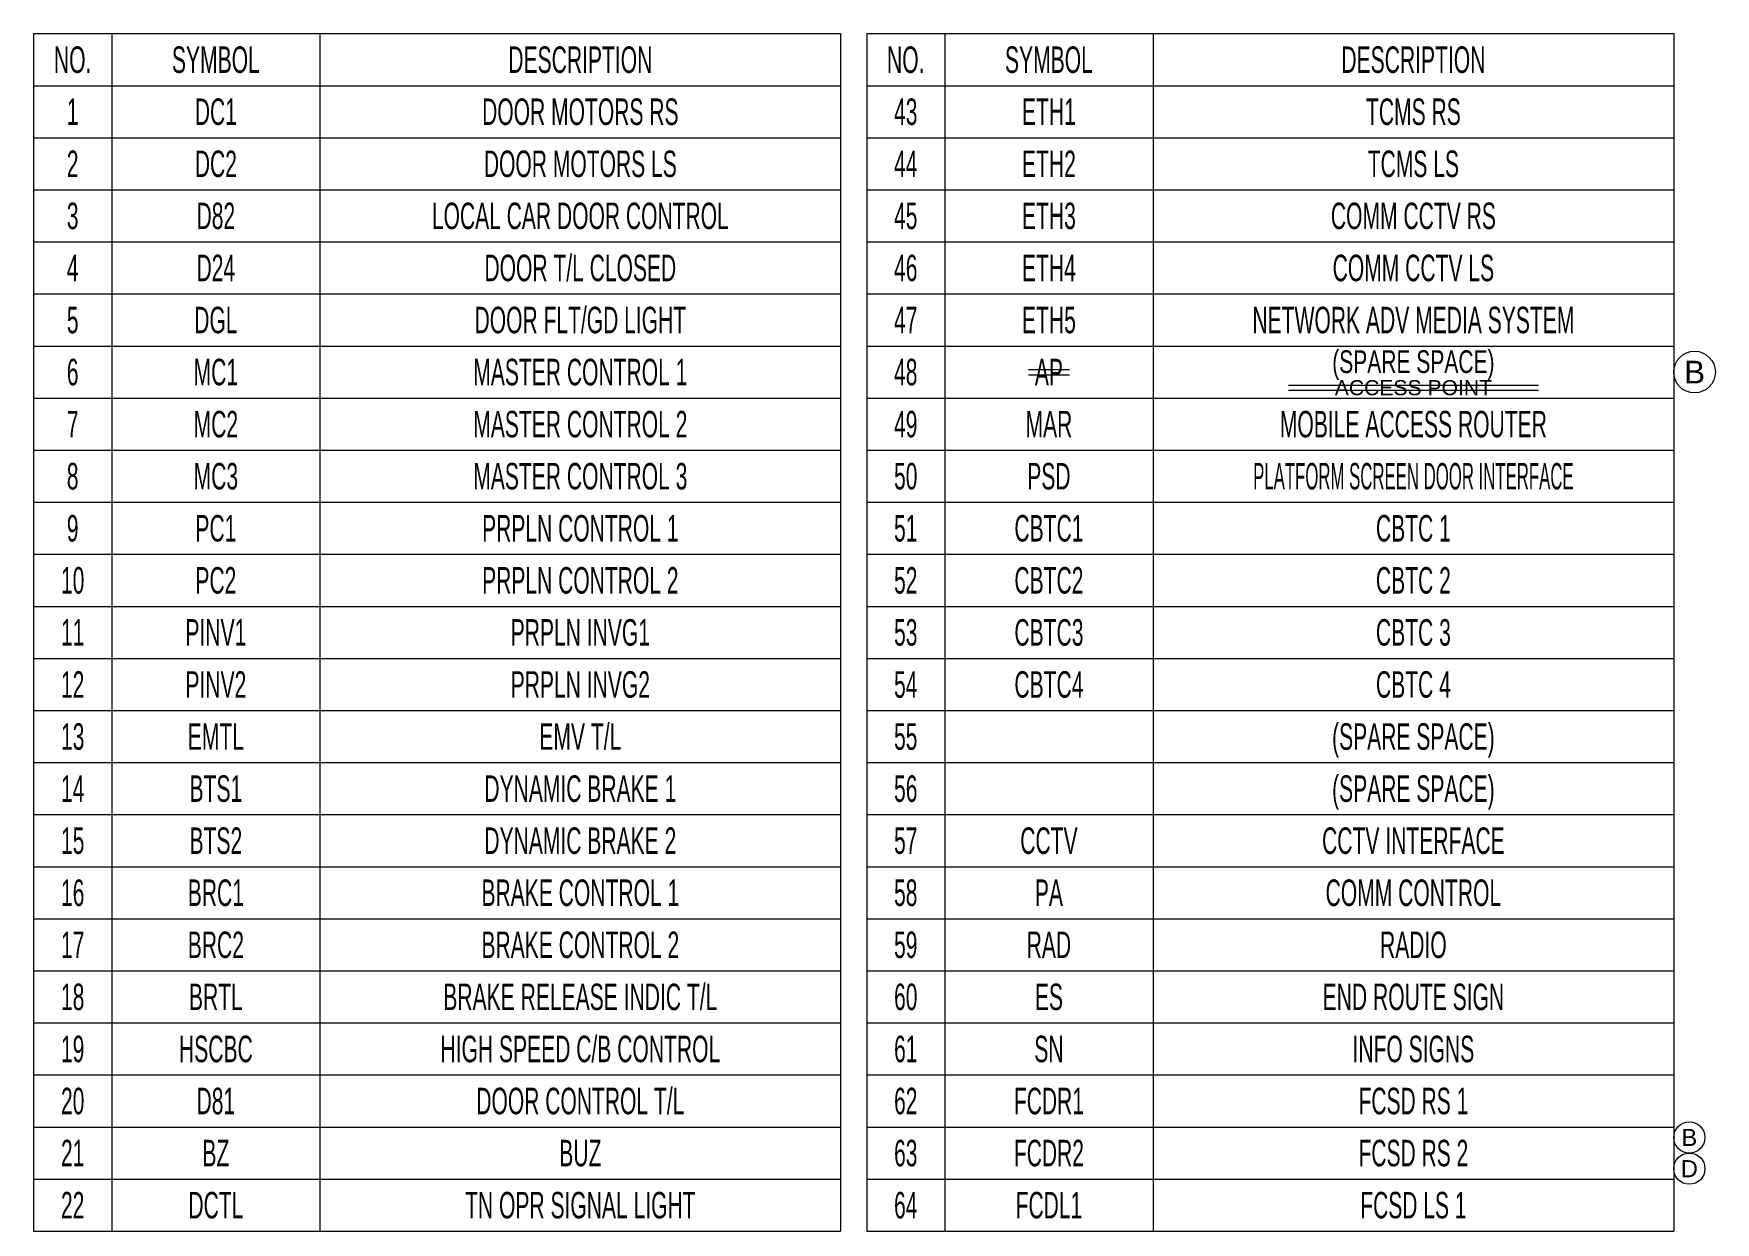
# Model space of a CAD drawing. Header units: millimetres. Extents: x 10 to 832, y 7 to 590.
# Drawn here: x 533.2 to 694.7, y 125.8 to 240 of the extents above; entities that cross this region are included whole.
import ezdxf
from ezdxf.enums import TextEntityAlignment as Align

# ---------------------------------------------------------------- set-up
doc = ezdxf.new("R2010")
doc.units = ezdxf.units.MM
doc.layers.add('GR1_05', color=7, linetype='Continuous')
doc.layers.add('表題、部品表_01', color=7, linetype='Continuous')
doc.styles.add('HG丸ｺﾞｼｯｸM-PRO', font='')
doc.styles.get('HG丸ｺﾞｼｯｸM-PRO').set_extended_font_data('HG丸ｺﾞｼｯｸM-PRO')

# ---------------------------------------------------------------- blocks, each defined once
blk = doc.blocks.new('BLKF124')
at = {"layer": '表題、部品表_01', "color": 4, "linetype": 'Continuous', "lineweight": 13}
for p, q in [((613.25, 240), (690.75, 240)), ((613.25, 240), (613.25, 235)), ((620.75, 240), (620.75, 235)), ((640.75, 240), (640.75, 235)), ((690.75, 240), (690.75, 235)), ((613.25, 235), (690.75, 235))]:
    blk.add_line(p, q, dxfattribs=at)
blk = doc.blocks.new('BLKF125')
at = {"layer": '表題、部品表_01', "color": 4, "linetype": 'Continuous', "lineweight": 13}
for p, q in [((613.25, 235), (690.75, 235)), ((613.25, 235), (613.25, 230)), ((620.75, 235), (620.75, 230)), ((640.75, 235), (640.75, 230)), ((690.75, 235), (690.75, 230)), ((613.25, 230), (690.75, 230))]:
    blk.add_line(p, q, dxfattribs=at)
blk = doc.blocks.new('BLKF126')
at = {"layer": '表題、部品表_01', "color": 4, "linetype": 'Continuous', "lineweight": 13}
for p, q in [((613.25, 230), (690.75, 230)), ((613.25, 230), (613.25, 225)), ((620.75, 230), (620.75, 225)), ((640.75, 230), (640.75, 225)), ((690.75, 230), (690.75, 225)), ((613.25, 225), (690.75, 225))]:
    blk.add_line(p, q, dxfattribs=at)
blk = doc.blocks.new('BLKF127')
at = {"layer": '表題、部品表_01', "color": 4, "linetype": 'Continuous', "lineweight": 13}
for p, q in [((613.25, 225), (690.75, 225)), ((613.25, 225), (613.25, 220)), ((620.75, 225), (620.75, 220)), ((640.75, 225), (640.75, 220)), ((690.75, 225), (690.75, 220)), ((613.25, 220), (690.75, 220))]:
    blk.add_line(p, q, dxfattribs=at)
blk = doc.blocks.new('BLKF128')
at = {"layer": '表題、部品表_01', "color": 4, "linetype": 'Continuous', "lineweight": 13}
for p, q in [((613.25, 220), (690.75, 220)), ((613.25, 220), (613.25, 215)), ((620.75, 220), (620.75, 215)), ((640.75, 220), (640.75, 215)), ((690.75, 220), (690.75, 215)), ((613.25, 215), (690.75, 215))]:
    blk.add_line(p, q, dxfattribs=at)
blk = doc.blocks.new('BLKF129')
at = {"layer": '表題、部品表_01', "color": 4, "linetype": 'Continuous', "lineweight": 13}
for p, q in [((613.25, 215), (690.75, 215)), ((613.25, 215), (613.25, 210)), ((620.75, 215), (620.75, 210)), ((640.75, 215), (640.75, 210)), ((690.75, 215), (690.75, 210)), ((613.25, 210), (690.75, 210))]:
    blk.add_line(p, q, dxfattribs=at)
blk = doc.blocks.new('BLKF130')
at = {"layer": '表題、部品表_01', "color": 4, "linetype": 'Continuous', "lineweight": 13}
for p, q in [((613.25, 210), (690.75, 210)), ((613.25, 210), (613.25, 205)), ((620.75, 210), (620.75, 205)), ((640.75, 210), (640.75, 205)), ((690.75, 210), (690.75, 205)), ((613.25, 205), (690.75, 205))]:
    blk.add_line(p, q, dxfattribs=at)
blk = doc.blocks.new('BLKF131')
at = {"layer": '表題、部品表_01', "color": 4, "linetype": 'Continuous', "lineweight": 13}
for p, q in [((613.25, 205), (690.75, 205)), ((613.25, 205), (613.25, 200)), ((620.75, 205), (620.75, 200)), ((640.75, 205), (640.75, 200)), ((690.75, 205), (690.75, 200)), ((613.25, 200), (690.75, 200))]:
    blk.add_line(p, q, dxfattribs=at)
blk = doc.blocks.new('BLKF132')
at = {"layer": '表題、部品表_01', "color": 4, "linetype": 'Continuous', "lineweight": 13}
for p, q in [((613.25, 200), (690.75, 200)), ((613.25, 200), (613.25, 195)), ((620.75, 200), (620.75, 195)), ((640.75, 200), (640.75, 195)), ((690.75, 200), (690.75, 195)), ((613.25, 195), (690.75, 195))]:
    blk.add_line(p, q, dxfattribs=at)
blk = doc.blocks.new('BLKF133')
at = {"layer": '表題、部品表_01', "color": 4, "linetype": 'Continuous', "lineweight": 13}
for p, q in [((613.25, 195), (690.75, 195)), ((613.25, 195), (613.25, 190)), ((620.75, 195), (620.75, 190)), ((640.75, 195), (640.75, 190)), ((690.75, 195), (690.75, 190)), ((613.25, 190), (690.75, 190))]:
    blk.add_line(p, q, dxfattribs=at)
blk = doc.blocks.new('BLKF134')
at = {"layer": '表題、部品表_01', "color": 4, "linetype": 'Continuous', "lineweight": 13}
for p, q in [((613.25, 190), (690.75, 190)), ((613.25, 190), (613.25, 185)), ((620.75, 190), (620.75, 185)), ((640.75, 190), (640.75, 185)), ((690.75, 190), (690.75, 185)), ((613.25, 185), (690.75, 185))]:
    blk.add_line(p, q, dxfattribs=at)
blk = doc.blocks.new('BLKF135')
at = {"layer": '表題、部品表_01', "color": 4, "linetype": 'Continuous', "lineweight": 13}
for p, q in [((613.25, 185), (690.75, 185)), ((613.25, 185), (613.25, 180)), ((620.75, 185), (620.75, 180)), ((640.75, 185), (640.75, 180)), ((690.75, 185), (690.75, 180)), ((613.25, 180), (690.75, 180))]:
    blk.add_line(p, q, dxfattribs=at)
blk = doc.blocks.new('BLKF136')
at = {"layer": '表題、部品表_01', "color": 4, "linetype": 'Continuous', "lineweight": 13}
for p, q in [((613.25, 180), (690.75, 180)), ((613.25, 180), (613.25, 175)), ((620.75, 180), (620.75, 175)), ((640.75, 180), (640.75, 175)), ((690.75, 180), (690.75, 175)), ((613.25, 175), (690.75, 175))]:
    blk.add_line(p, q, dxfattribs=at)
blk = doc.blocks.new('BLKF137')
at = {"layer": '表題、部品表_01', "color": 4, "linetype": 'Continuous', "lineweight": 13}
for p, q in [((613.25, 175), (690.75, 175)), ((613.25, 175), (613.25, 170)), ((620.75, 175), (620.75, 170)), ((640.75, 175), (640.75, 170)), ((690.75, 175), (690.75, 170)), ((613.25, 170), (690.75, 170))]:
    blk.add_line(p, q, dxfattribs=at)
blk = doc.blocks.new('BLKF138')
at = {"layer": '表題、部品表_01', "color": 4, "linetype": 'Continuous', "lineweight": 13}
for p, q in [((613.25, 170), (690.75, 170)), ((613.25, 170), (613.25, 165)), ((620.75, 170), (620.75, 165)), ((640.75, 170), (640.75, 165)), ((690.75, 170), (690.75, 165)), ((613.25, 165), (690.75, 165))]:
    blk.add_line(p, q, dxfattribs=at)
blk = doc.blocks.new('BLKF139')
at = {"layer": '表題、部品表_01', "color": 4, "linetype": 'Continuous', "lineweight": 13}
for p, q in [((613.25, 165), (690.75, 165)), ((613.25, 165), (613.25, 160)), ((620.75, 165), (620.75, 160)), ((640.75, 165), (640.75, 160)), ((690.75, 165), (690.75, 160)), ((613.25, 160), (690.75, 160))]:
    blk.add_line(p, q, dxfattribs=at)
blk = doc.blocks.new('BLKF140')
at = {"layer": '表題、部品表_01', "color": 4, "linetype": 'Continuous', "lineweight": 13}
for p, q in [((613.25, 160), (690.75, 160)), ((613.25, 160), (613.25, 155)), ((620.75, 160), (620.75, 155)), ((640.75, 160), (640.75, 155)), ((690.75, 160), (690.75, 155)), ((613.25, 155), (690.75, 155))]:
    blk.add_line(p, q, dxfattribs=at)
blk = doc.blocks.new('BLKF141')
at = {"layer": '表題、部品表_01', "color": 4, "linetype": 'Continuous', "lineweight": 13}
for p, q in [((613.25, 155), (690.75, 155)), ((613.25, 155), (613.25, 150)), ((620.75, 155), (620.75, 150)), ((640.75, 155), (640.75, 150)), ((690.75, 155), (690.75, 150)), ((613.25, 150), (690.75, 150))]:
    blk.add_line(p, q, dxfattribs=at)
blk = doc.blocks.new('BLKF142')
at = {"layer": '表題、部品表_01', "color": 4, "linetype": 'Continuous', "lineweight": 13}
for p, q in [((613.25, 150), (690.75, 150)), ((613.25, 150), (613.25, 145)), ((620.75, 150), (620.75, 145)), ((640.75, 150), (640.75, 145)), ((690.75, 150), (690.75, 145)), ((613.25, 145), (690.75, 145))]:
    blk.add_line(p, q, dxfattribs=at)
blk = doc.blocks.new('BLKF143')
at = {"layer": '表題、部品表_01', "color": 4, "linetype": 'Continuous', "lineweight": 13}
for p, q in [((613.25, 145), (690.75, 145)), ((613.25, 145), (613.25, 140)), ((620.75, 145), (620.75, 140)), ((640.75, 145), (640.75, 140)), ((690.75, 145), (690.75, 140)), ((613.25, 140), (690.75, 140))]:
    blk.add_line(p, q, dxfattribs=at)
blk = doc.blocks.new('BLKF144')
at = {"layer": '表題、部品表_01', "color": 4, "linetype": 'Continuous', "lineweight": 13}
for p, q in [((613.25, 140), (690.75, 140)), ((613.25, 140), (613.25, 135)), ((620.75, 140), (620.75, 135)), ((640.75, 140), (640.75, 135)), ((690.75, 140), (690.75, 135)), ((613.25, 135), (690.75, 135))]:
    blk.add_line(p, q, dxfattribs=at)
blk = doc.blocks.new('BLKF145')
at = {"layer": '表題、部品表_01', "color": 4, "linetype": 'Continuous', "lineweight": 13}
for p, q in [((613.25, 135), (690.75, 135)), ((613.25, 135), (613.25, 130)), ((620.75, 135), (620.75, 130)), ((640.75, 135), (640.75, 130)), ((690.75, 135), (690.75, 130)), ((613.25, 130), (690.75, 130))]:
    blk.add_line(p, q, dxfattribs=at)
blk = doc.blocks.new('BLKF146')
at = {"layer": '表題、部品表_01', "color": 4, "linetype": 'Continuous', "lineweight": 13}
for p, q in [((613.25, 130), (690.75, 130)), ((613.25, 130), (613.25, 125)), ((620.75, 130), (620.75, 125)), ((640.75, 130), (640.75, 125)), ((690.75, 130), (690.75, 125)), ((613.25, 125), (690.75, 125))]:
    blk.add_line(p, q, dxfattribs=at)
blk = doc.blocks.new('BLKF165')
at = {"layer": '表題、部品表_01', "color": 4, "linetype": 'Continuous', "lineweight": 13}
for p, q in [((533.25, 240), (610.75, 240)), ((533.25, 240), (533.25, 235)), ((540.75, 240), (540.75, 235)), ((560.75, 240), (560.75, 235)), ((610.75, 240), (610.75, 235)), ((533.25, 235), (610.75, 235))]:
    blk.add_line(p, q, dxfattribs=at)
blk = doc.blocks.new('BLKF166')
at = {"layer": '表題、部品表_01', "color": 4, "linetype": 'Continuous', "lineweight": 13}
for p, q in [((533.25, 235), (610.75, 235)), ((533.25, 235), (533.25, 230)), ((540.75, 235), (540.75, 230)), ((560.75, 235), (560.75, 230)), ((610.75, 235), (610.75, 230)), ((533.25, 230), (610.75, 230))]:
    blk.add_line(p, q, dxfattribs=at)
blk = doc.blocks.new('BLKF167')
at = {"layer": '表題、部品表_01', "color": 4, "linetype": 'Continuous', "lineweight": 13}
for p, q in [((533.25, 230), (610.75, 230)), ((533.25, 230), (533.25, 225)), ((540.75, 230), (540.75, 225)), ((560.75, 230), (560.75, 225)), ((610.75, 230), (610.75, 225)), ((533.25, 225), (610.75, 225))]:
    blk.add_line(p, q, dxfattribs=at)
blk = doc.blocks.new('BLKF168')
at = {"layer": '表題、部品表_01', "color": 4, "linetype": 'Continuous', "lineweight": 13}
for p, q in [((533.25, 225), (610.75, 225)), ((533.25, 225), (533.25, 220)), ((540.75, 225), (540.75, 220)), ((560.75, 225), (560.75, 220)), ((610.75, 225), (610.75, 220)), ((533.25, 220), (610.75, 220))]:
    blk.add_line(p, q, dxfattribs=at)
blk = doc.blocks.new('BLKF169')
at = {"layer": '表題、部品表_01', "color": 4, "linetype": 'Continuous', "lineweight": 13}
for p, q in [((533.25, 220), (610.75, 220)), ((533.25, 220), (533.25, 215)), ((540.75, 220), (540.75, 215)), ((560.75, 220), (560.75, 215)), ((610.75, 220), (610.75, 215)), ((533.25, 215), (610.75, 215))]:
    blk.add_line(p, q, dxfattribs=at)
blk = doc.blocks.new('BLKF170')
at = {"layer": '表題、部品表_01', "color": 4, "linetype": 'Continuous', "lineweight": 13}
for p, q in [((533.25, 215), (610.75, 215)), ((533.25, 215), (533.25, 210)), ((540.75, 215), (540.75, 210)), ((560.75, 215), (560.75, 210)), ((610.75, 215), (610.75, 210)), ((533.25, 210), (610.75, 210))]:
    blk.add_line(p, q, dxfattribs=at)
blk = doc.blocks.new('BLKF171')
at = {"layer": '表題、部品表_01', "color": 4, "linetype": 'Continuous', "lineweight": 13}
for p, q in [((533.25, 210), (610.75, 210)), ((533.25, 210), (533.25, 205)), ((540.75, 210), (540.75, 205)), ((560.75, 210), (560.75, 205)), ((610.75, 210), (610.75, 205)), ((533.25, 205), (610.75, 205))]:
    blk.add_line(p, q, dxfattribs=at)
blk = doc.blocks.new('BLKF172')
at = {"layer": '表題、部品表_01', "color": 4, "linetype": 'Continuous', "lineweight": 13}
for p, q in [((533.25, 205), (610.75, 205)), ((533.25, 205), (533.25, 200)), ((540.75, 205), (540.75, 200)), ((560.75, 205), (560.75, 200)), ((610.75, 205), (610.75, 200)), ((533.25, 200), (610.75, 200))]:
    blk.add_line(p, q, dxfattribs=at)
blk = doc.blocks.new('BLKF173')
at = {"layer": '表題、部品表_01', "color": 4, "linetype": 'Continuous', "lineweight": 13}
for p, q in [((533.25, 200), (610.75, 200)), ((533.25, 200), (533.25, 195)), ((540.75, 200), (540.75, 195)), ((560.75, 200), (560.75, 195)), ((610.75, 200), (610.75, 195)), ((533.25, 195), (610.75, 195))]:
    blk.add_line(p, q, dxfattribs=at)
blk = doc.blocks.new('BLKF174')
at = {"layer": '表題、部品表_01', "color": 4, "linetype": 'Continuous', "lineweight": 13}
for p, q in [((533.25, 195), (610.75, 195)), ((533.25, 195), (533.25, 190)), ((540.75, 195), (540.75, 190)), ((560.75, 195), (560.75, 190)), ((610.75, 195), (610.75, 190)), ((533.25, 190), (610.75, 190))]:
    blk.add_line(p, q, dxfattribs=at)
blk = doc.blocks.new('BLKF175')
at = {"layer": '表題、部品表_01', "color": 4, "linetype": 'Continuous', "lineweight": 13}
for p, q in [((533.25, 190), (610.75, 190)), ((533.25, 190), (533.25, 185)), ((540.75, 190), (540.75, 185)), ((560.75, 190), (560.75, 185)), ((610.75, 190), (610.75, 185)), ((533.25, 185), (610.75, 185))]:
    blk.add_line(p, q, dxfattribs=at)
blk = doc.blocks.new('BLKF176')
at = {"layer": '表題、部品表_01', "color": 4, "linetype": 'Continuous', "lineweight": 13}
for p, q in [((533.25, 185), (610.75, 185)), ((533.25, 185), (533.25, 180)), ((540.75, 185), (540.75, 180)), ((560.75, 185), (560.75, 180)), ((610.75, 185), (610.75, 180)), ((533.25, 180), (610.75, 180))]:
    blk.add_line(p, q, dxfattribs=at)
blk = doc.blocks.new('BLKF177')
at = {"layer": '表題、部品表_01', "color": 4, "linetype": 'Continuous', "lineweight": 13}
for p, q in [((533.25, 180), (610.75, 180)), ((533.25, 180), (533.25, 175)), ((540.75, 180), (540.75, 175)), ((560.75, 180), (560.75, 175)), ((610.75, 180), (610.75, 175)), ((533.25, 175), (610.75, 175))]:
    blk.add_line(p, q, dxfattribs=at)
blk = doc.blocks.new('BLKF178')
at = {"layer": '表題、部品表_01', "color": 4, "linetype": 'Continuous', "lineweight": 13}
for p, q in [((533.25, 175), (610.75, 175)), ((533.25, 175), (533.25, 170)), ((540.75, 175), (540.75, 170)), ((560.75, 175), (560.75, 170)), ((610.75, 175), (610.75, 170)), ((533.25, 170), (610.75, 170))]:
    blk.add_line(p, q, dxfattribs=at)
blk = doc.blocks.new('BLKF179')
at = {"layer": '表題、部品表_01', "color": 4, "linetype": 'Continuous', "lineweight": 13}
for p, q in [((533.25, 170), (610.75, 170)), ((533.25, 170), (533.25, 165)), ((540.75, 170), (540.75, 165)), ((560.75, 170), (560.75, 165)), ((610.75, 170), (610.75, 165)), ((533.25, 165), (610.75, 165))]:
    blk.add_line(p, q, dxfattribs=at)
blk = doc.blocks.new('BLKF180')
at = {"layer": '表題、部品表_01', "color": 4, "linetype": 'Continuous', "lineweight": 13}
for p, q in [((533.25, 165), (610.75, 165)), ((533.25, 165), (533.25, 160)), ((540.75, 165), (540.75, 160)), ((560.75, 165), (560.75, 160)), ((610.75, 165), (610.75, 160)), ((533.25, 160), (610.75, 160))]:
    blk.add_line(p, q, dxfattribs=at)
blk = doc.blocks.new('BLKF181')
at = {"layer": '表題、部品表_01', "color": 4, "linetype": 'Continuous', "lineweight": 13}
for p, q in [((533.25, 160), (610.75, 160)), ((533.25, 160), (533.25, 155)), ((540.75, 160), (540.75, 155)), ((560.75, 160), (560.75, 155)), ((610.75, 160), (610.75, 155)), ((533.25, 155), (610.75, 155))]:
    blk.add_line(p, q, dxfattribs=at)
blk = doc.blocks.new('BLKF182')
at = {"layer": '表題、部品表_01', "color": 4, "linetype": 'Continuous', "lineweight": 13}
for p, q in [((533.25, 155), (610.75, 155)), ((533.25, 155), (533.25, 150)), ((540.75, 155), (540.75, 150)), ((560.75, 155), (560.75, 150)), ((610.75, 155), (610.75, 150)), ((533.25, 150), (610.75, 150))]:
    blk.add_line(p, q, dxfattribs=at)
blk = doc.blocks.new('BLKF183')
at = {"layer": '表題、部品表_01', "color": 4, "linetype": 'Continuous', "lineweight": 13}
for p, q in [((533.25, 150), (610.75, 150)), ((533.25, 150), (533.25, 145)), ((540.75, 150), (540.75, 145)), ((560.75, 150), (560.75, 145)), ((610.75, 150), (610.75, 145)), ((533.25, 145), (610.75, 145))]:
    blk.add_line(p, q, dxfattribs=at)
blk = doc.blocks.new('BLKF184')
at = {"layer": '表題、部品表_01', "color": 4, "linetype": 'Continuous', "lineweight": 13}
for p, q in [((533.25, 145), (610.75, 145)), ((533.25, 145), (533.25, 140)), ((540.75, 145), (540.75, 140)), ((560.75, 145), (560.75, 140)), ((610.75, 145), (610.75, 140)), ((533.25, 140), (610.75, 140))]:
    blk.add_line(p, q, dxfattribs=at)
blk = doc.blocks.new('BLKF185')
at = {"layer": '表題、部品表_01', "color": 4, "linetype": 'Continuous', "lineweight": 13}
for p, q in [((533.25, 140), (610.75, 140)), ((533.25, 140), (533.25, 135)), ((540.75, 140), (540.75, 135)), ((560.75, 140), (560.75, 135)), ((610.75, 140), (610.75, 135)), ((533.25, 135), (610.75, 135))]:
    blk.add_line(p, q, dxfattribs=at)
blk = doc.blocks.new('BLKF186')
at = {"layer": '表題、部品表_01', "color": 4, "linetype": 'Continuous', "lineweight": 13}
for p, q in [((533.25, 135), (610.75, 135)), ((533.25, 135), (533.25, 130)), ((540.75, 135), (540.75, 130)), ((560.75, 135), (560.75, 130)), ((610.75, 135), (610.75, 130)), ((533.25, 130), (610.75, 130))]:
    blk.add_line(p, q, dxfattribs=at)
blk = doc.blocks.new('BLKF187')
at = {"layer": '表題、部品表_01', "color": 4, "linetype": 'Continuous', "lineweight": 13}
for p, q in [((533.25, 130), (610.75, 130)), ((533.25, 130), (533.25, 125)), ((540.75, 130), (540.75, 125)), ((560.75, 130), (560.75, 125)), ((610.75, 130), (610.75, 125)), ((533.25, 125), (610.75, 125))]:
    blk.add_line(p, q, dxfattribs=at)
blk = doc.blocks.new('BLKF373')
at = {"layer": 'GR1_05', "color": 4, "linetype": 'Continuous', "lineweight": 13}
blk.add_circle((692.75, 207.5), 2, dxfattribs=at)
at = {"layer": 'GR1_05', "color": 4, "linetype": 'Continuous', "lineweight": 13, "style": 'HG丸ｺﾞｼｯｸM-PRO', "width": 1.04272}
blk.add_text('B', height=2.18, dxfattribs=at).set_placement((692.75, 207.5), align=Align.MIDDLE_CENTER)
blk = doc.blocks.new('BLKF374')
at = {"layer": 'GR1_05', "color": 4, "linetype": 'Continuous', "lineweight": 13}
blk.add_circle((692.25, 134), 1.5, dxfattribs=at)
at = {"layer": 'GR1_05', "color": 4, "linetype": 'Continuous', "lineweight": 13, "style": 'HG丸ｺﾞｼｯｸM-PRO', "width": 1.04272}
blk.add_text('B', height=1.64, dxfattribs=at).set_placement((692.25, 134), align=Align.MIDDLE_CENTER)
blk = doc.blocks.new('BLKF376')
at = {"layer": 'GR1_05', "color": 4, "linetype": 'Continuous', "lineweight": 13}
blk.add_circle((692.25, 131), 1.5, dxfattribs=at)
at = {"layer": 'GR1_05', "color": 4, "linetype": 'Continuous', "lineweight": 13, "style": 'HG丸ｺﾞｼｯｸM-PRO', "width": 1.042833}
blk.add_text('D', height=1.64, dxfattribs=at).set_placement((692.25, 131), align=Align.MIDDLE_CENTER)

msp = doc.modelspace()

# ---------------------------------------------------------------- linework, layer by layer
at = {"layer": 'GR1_05', "color": 4, "linetype": 'Continuous', "lineweight": 13}
for p, q in [((628.79, 207.75), (632.71, 207.75)), ((628.79, 207.25), (632.71, 207.25)), ((653.75, 206.25), (677.75, 206.25)), ((653.75, 205.75), (677.75, 205.75))]:
    msp.add_line(p, q, dxfattribs=at)

# ---------------------------------------------------------------- block references
for name in ['BLKF373', 'BLKF374', 'BLKF376']:
    msp.add_blockref(name, (0, 0), dxfattribs=at)
at = {"layer": '表題、部品表_01', "color": 4, "linetype": 'Continuous', "lineweight": 13}
for name in ['BLKF165', 'BLKF124', 'BLKF166', 'BLKF125', 'BLKF167', 'BLKF126', 'BLKF168', 'BLKF127', 'BLKF169', 'BLKF128', 'BLKF170', 'BLKF129', 'BLKF171', 'BLKF130', 'BLKF172', 'BLKF131', 'BLKF173', 'BLKF132', 'BLKF174', 'BLKF133', 'BLKF175', 'BLKF134', 'BLKF176', 'BLKF135', 'BLKF177', 'BLKF136', 'BLKF178', 'BLKF137', 'BLKF179', 'BLKF138', 'BLKF180', 'BLKF139', 'BLKF181', 'BLKF140', 'BLKF182', 'BLKF141', 'BLKF183', 'BLKF142', 'BLKF184', 'BLKF143', 'BLKF185', 'BLKF144', 'BLKF186', 'BLKF145', 'BLKF187', 'BLKF146']:
    msp.add_blockref(name, (0, 0), dxfattribs=at)

# ---------------------------------------------------------------- texts
at = {"layer": 'GR1_05', "color": 3, "linetype": 'Continuous', "lineweight": 35, "style": 'HG丸ｺﾞｼｯｸM-PRO'}
for s, height, width, p in [('AP', 2.545, 0.593225, (630.75, 207.5)), ('ACCESS POINT', 1.4545, 1.042459, (665.75, 206))]:
    msp.add_text(s, height=height, dxfattribs=dict(at, width=width)).set_placement(p, align=Align.MIDDLE_CENTER)
at = {"layer": '表題、部品表_01', "color": 3, "linetype": 'Continuous', "lineweight": 35, "style": 'HG丸ｺﾞｼｯｸM-PRO'}
for s, height, width, p in [('NO.', 2.545, 0.594594, (537, 237.5)), ('SYMBOL', 2.545, 0.594925, (550.75, 237.5)), ('DESCRIPTION', 2.5455, 0.594784, (585.75, 237.5)), ('NO.', 2.545, 0.594594, (617, 237.5)), ('SYMBOL', 2.545, 0.594925, (630.75, 237.5)), ('DESCRIPTION', 2.5455, 0.594784, (665.75, 237.5)), ('1', 2.55, 0.592521, (537, 232.5)), ('DC1', 2.545, 0.593095, (550.75, 232.5)), ('DOOR MOTORS RS', 2.5455, 0.593698, (585.75, 232.5)), ('43', 2.545, 0.592521, (617, 232.5)), ('ETH1', 2.545, 0.595116, (630.75, 232.5)), ('TCMS RS', 2.545, 0.594312, (665.75, 232.5)), ('2', 2.55, 0.592521, (537, 227.5)), ('DC2', 2.545, 0.593095, (550.75, 227.5)), ('DOOR MOTORS LS', 2.5455, 0.593718, (585.75, 227.5)), ('44', 2.545, 0.592521, (617, 227.5)), ('ETH2', 2.545, 0.595116, (630.75, 227.5)), ('TCMS LS', 2.545, 0.594363, (665.75, 227.5)), ('3', 2.55, 0.592521, (537, 222.5)), ('D82', 2.545, 0.592439, (550.75, 222.5)), ('LOCAL CAR DOOR CONTROL', 2.5455, 0.593523, (585.75, 222.5)), ('45', 2.545, 0.592521, (617, 222.5)), ('ETH3', 2.545, 0.595116, (630.75, 222.5)), ('COMM CCTV RS', 2.5455, 0.594392, (665.75, 222.5)), ('4', 2.55, 0.592521, (537, 217.5)), ('D24', 2.545, 0.592439, (550.75, 217.5)), ('DOOR T/L CLOSED', 2.5455, 0.593607, (585.75, 217.5)), ('46', 2.545, 0.592521, (617, 217.5)), ('ETH4', 2.545, 0.595116, (630.75, 217.5)), ('COMM CCTV LS', 2.5455, 0.594422, (665.75, 217.5)), ('5', 2.55, 0.592521, (537, 212.5)), ('DGL', 2.545, 0.592636, (550.75, 212.5)), ('DOOR FLT/GD LIGHT', 2.5455, 0.593298, (585.75, 212.5)), ('47', 2.545, 0.592521, (617, 212.5)), ('ETH5', 2.545, 0.595116, (630.75, 212.5)), ('NETWORK ADV MEDIA SYSTEM', 2.5455, 0.594445, (665.75, 212.5)), ('6', 2.55, 0.592521, (537, 207.5)), ('MC1', 2.545, 0.594568, (550.75, 207.5)), ('MASTER CONTROL 1', 2.5455, 0.594089, (585.75, 207.5)), ('48', 2.545, 0.592521, (617, 207.5)), ('(SPARE SPACE)', 2.1818, 0.691706, (665.75, 208.5)), ('7', 2.55, 0.592521, (537, 202.5)), ('MC2', 2.545, 0.594568, (550.75, 202.5)), ('MASTER CONTROL 2', 2.5455, 0.594089, (585.75, 202.5)), ('49', 2.545, 0.592521, (617, 202.5)), ('MAR', 2.545, 0.59441, (630.75, 202.5)), ('MOBILE ACCESS ROUTER', 2.5455, 0.59485, (665.75, 202.5)), ('8', 2.55, 0.592521, (537, 197.5)), ('MC3', 2.545, 0.594568, (550.75, 197.5)), ('MASTER CONTROL 3', 2.5455, 0.594089, (585.75, 197.5)), ('50', 2.545, 0.592521, (617, 197.5)), ('PSD', 2.545, 0.59334, (630.75, 197.5)), ('PLATFORM SCREEN DOOR INTERFACE', 2.5455, 0.472994, (665.75, 197.5)), ('9', 2.55, 0.592521, (537, 192.5)), ('PC1', 2.545, 0.59334, (550.75, 192.5)), ('PRPLN CONTROL 1', 2.5455, 0.593612, (585.75, 192.5)), ('CBTC1', 2.545, 0.594634, (630.75, 192.5)), ('CBTC 1', 2.545, 0.594148, (665.75, 192.5)), ('51', 2.545, 0.592521, (617, 192.5)), ('10', 2.545, 0.592521, (537, 187.5)), ('PC2', 2.545, 0.59334, (550.75, 187.5)), ('PRPLN CONTROL 2', 2.5455, 0.593612, (585.75, 187.5)), ('52', 2.545, 0.592521, (617, 187.5)), ('CBTC2', 2.545, 0.594634, (630.75, 187.5)), ('CBTC 2', 2.545, 0.594148, (665.75, 187.5)), ('11', 2.545, 0.592521, (537, 182.5)), ('PINV1', 2.545, 0.59486, (550.75, 182.5)), ('PRPLN INVG1', 2.5455, 0.593959, (585.75, 182.5)), ('53', 2.545, 0.592521, (617, 182.5)), ('CBTC3', 2.545, 0.594634, (630.75, 182.5)), ('CBTC 3', 2.545, 0.594148, (665.75, 182.5)), ('12', 2.545, 0.592521, (537, 177.5)), ('PINV2', 2.545, 0.59486, (550.75, 177.5)), ('PRPLN INVG2', 2.5455, 0.593959, (585.75, 177.5)), ('54', 2.545, 0.592521, (617, 177.5)), ('CBTC4', 2.545, 0.594634, (630.75, 177.5)), ('CBTC 4', 2.545, 0.594148, (665.75, 177.5)), ('13', 2.545, 0.592521, (537, 172.5)), ('EMTL', 2.545, 0.595429, (550.75, 172.5)), ('EMV T/L', 2.545, 0.594841, (585.75, 172.5)), ('55', 2.545, 0.592521, (617, 172.5)), ('(SPARE SPACE)', 2.5455, 0.593787, (665.75, 172.5)), ('14', 2.545, 0.592521, (537, 167.5)), ('BTS1', 2.545, 0.594786, (550.75, 167.5)), ('DYNAMIC BRAKE 1', 2.5455, 0.594195, (585.75, 167.5)), ('56', 2.545, 0.592521, (617, 167.5)), ('(SPARE SPACE)', 2.5455, 0.593787, (665.75, 167.5)), ('15', 2.545, 0.592521, (537, 162.5)), ('BTS2', 2.545, 0.594786, (550.75, 162.5)), ('DYNAMIC BRAKE 2', 2.5455, 0.594195, (585.75, 162.5)), ('57', 2.545, 0.592521, (617, 162.5)), ('CCTV', 2.545, 0.59475, (630.75, 162.5)), ('CCTV INTERFACE', 2.5455, 0.594707, (665.75, 162.5)), ('16', 2.545, 0.592521, (537, 157.5)), ('BRC1', 2.545, 0.594381, (550.75, 157.5)), ('BRAKE CONTROL 1', 2.5455, 0.594013, (585.75, 157.5)), ('58', 2.545, 0.592521, (617, 157.5)), ('PA', 2.545, 0.593225, (630.75, 157.5)), ('COMM CONTROL', 2.5455, 0.59447, (665.75, 157.5)), ('17', 2.545, 0.592521, (537, 152.5)), ('BRC2', 2.545, 0.594381, (550.75, 152.5)), ('BRAKE CONTROL 2', 2.5455, 0.594013, (585.75, 152.5)), ('59', 2.545, 0.592521, (617, 152.5)), ('RAD', 2.545, 0.592947, (630.75, 152.5)), ('RADIO', 2.545, 0.593723, (665.75, 152.5)), ('18', 2.545, 0.592521, (537, 147.5)), ('BRTL', 2.545, 0.594576, (550.75, 147.5)), ('BRAKE RELEASE INDIC T/L', 2.5455, 0.594541, (585.75, 147.5)), ('60', 2.545, 0.592521, (617, 147.5)), ('ES', 2.545, 0.596148, (630.75, 147.5)), ('END ROUTE SIGN', 2.5455, 0.59461, (665.75, 147.5)), ('19', 2.545, 0.592521, (537, 142.5)), ('HSCBC', 2.545, 0.595493, (550.75, 142.5)), ('HIGH SPEED C/B CONTROL', 2.5455, 0.594416, (585.75, 142.5)), ('61', 2.545, 0.592521, (617, 142.5)), ('SN', 2.545, 0.595606, (630.75, 142.5)), ('INFO SIGNS', 2.545, 0.594574, (665.75, 142.5)), ('DOOR CONTROL T/L', 2.5455, 0.593618, (585.75, 137.5)), ('20', 2.545, 0.592521, (537, 137.5)), ('D81', 2.545, 0.592439, (550.75, 137.5)), ('62', 2.545, 0.592521, (617, 137.5)), ('FCDR1', 2.545, 0.592899, (630.75, 137.5)), ('FCSD RS 1', 2.545, 0.592904, (665.75, 137.5)), ('21', 2.545, 0.592521, (537, 132.5)), ('BZ', 2.545, 0.5971, (550.75, 132.5)), ('BUZ', 2.545, 0.596788, (585.75, 132.5)), ('63', 2.545, 0.592521, (617, 132.5)), ('FCDR2', 2.545, 0.592899, (630.75, 132.5)), ('FCSD RS 2', 2.545, 0.592904, (665.75, 132.5)), ('22', 2.545, 0.592521, (537, 127.5)), ('DCTL', 2.545, 0.593582, (550.75, 127.5)), ('TN OPR SIGNAL LIGHT', 2.5455, 0.593903, (585.75, 127.5)), ('64', 2.545, 0.592521, (617, 127.5)), ('FCDL1', 2.545, 0.592935, (630.75, 127.5)), ('FCSD LS 1', 2.545, 0.592927, (665.75, 127.5))]:
    msp.add_text(s, height=height, dxfattribs=dict(at, width=width)).set_placement(p, align=Align.MIDDLE_CENTER)

doc.saveas('drawing.dxf')
